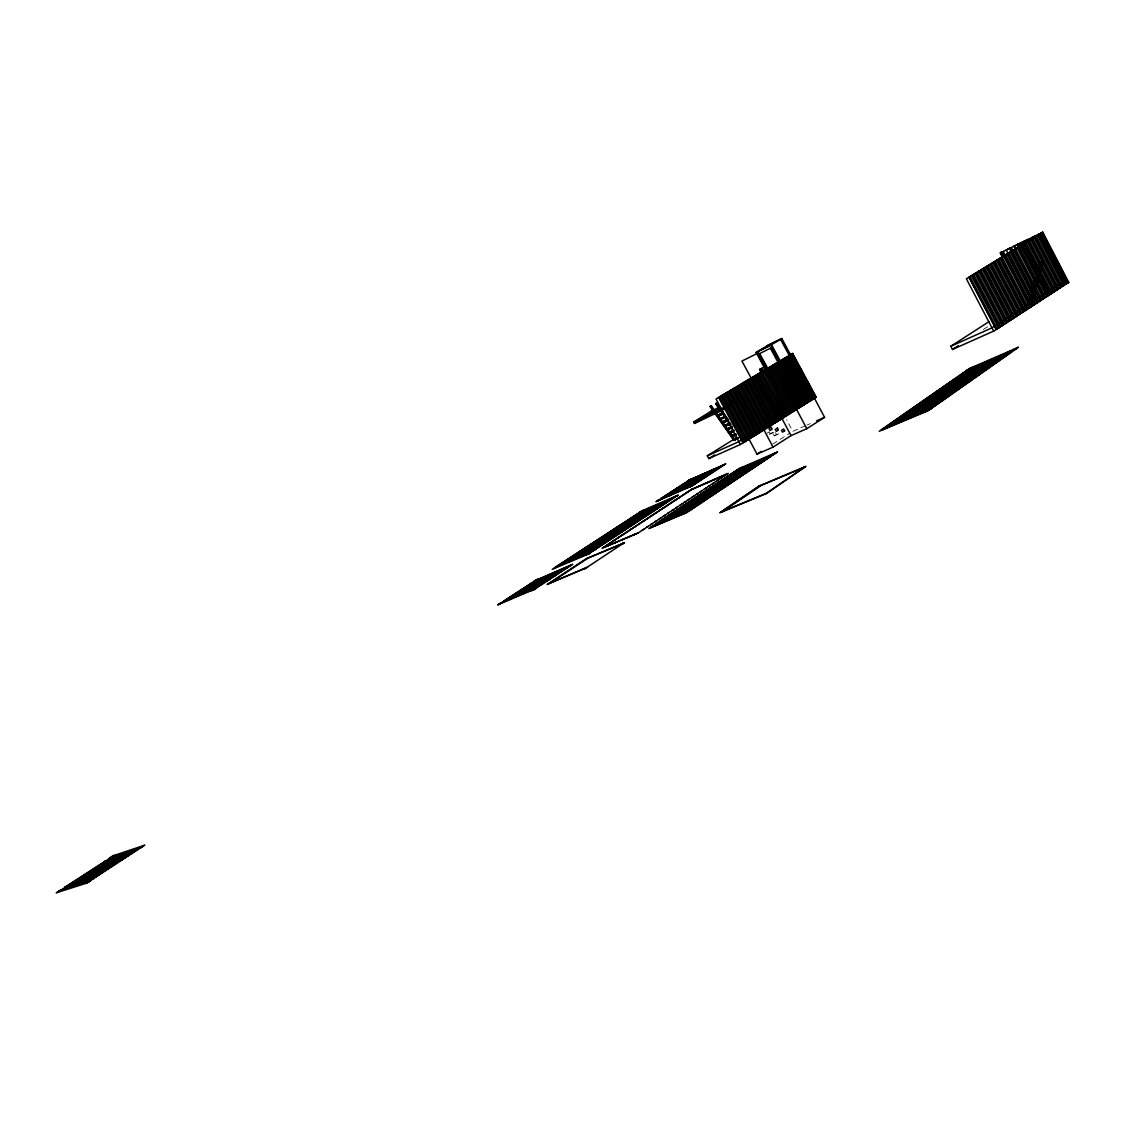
<?xml version="1.0" encoding="UTF-8"?>
<svg xmlns="http://www.w3.org/2000/svg" width="1125" height="1125" viewBox="0 0 1125 1125"><rect width="100%" height="100%" fill="white"/><g stroke="black" fill="none" stroke-linecap="round" stroke-linejoin="round"><path stroke-width="0.75" stroke-dasharray="5 3.75" d="M773.325 434.025L774.309 435.825L779.161 433.223M767.095 433.195L769.233 431.789L770.217 433.603L768.08 435.009M983.334 329.498L989.213 325.688M772.748 444.122L789.905 433.167M770.217 433.603L772.945 432.38M769.444 434.391L773.55 432.563M774.309 435.825L779.78 433.406M805.5 425.742L792.773 431.339L786.614 419.766M807.089 425.039L810.267 423.633M775.448 432.633L776.433 434.433"/><path stroke-width="1.5" d="M777.966 405.506L782.873 402.848L780.961 396.647L783.098 395.269L782.184 390.909L784.322 389.545L783.394 385.2L785.531 383.85L784.617 379.505L788.864 376.819M775.505 417.052L780.427 414.394L778.5 408.164L780.652 406.772L779.738 402.398L781.875 401.02M623.152 543.516L585.731 559.083M1064.334 285.145L1038.544 234.731L1036.027 236.278L1062.028 286.523L1064.334 285.145L1038.347 234.928M1061.03 287.311L1035.169 236.798L1032.638 238.331L1058.709 288.689L1061.03 287.311L1034.972 236.995M1057.697 289.477L1031.794 238.866L1029.248 240.413L1055.377 290.869L1057.697 289.477L1031.597 239.062M1054.364 291.656L1028.391 240.933L1025.845 242.494L1052.03 293.048L1054.364 291.656L1028.194 241.144M1023.891 243.773L1050.131 294.413L1051.186 293.597L1024.973 243.014L1022.498 244.547L1048.739 295.186L1050.202 294.37L1023.061 241.847M1020.22 247.064L1018.631 243.914L1017.97 244.266L1045.378 297.394L1047.895 295.748L1020.487 243.084M1015.608 249.3L1014.075 246.178L1041.989 299.602L1044.52 297.942L1018.195 247.177L1015.608 248.752M1040.934 300.417L1014.736 249.286L1012.148 250.861L1038.586 301.823L1040.934 300.417L1014.525 249.497M1011.417 251.311L1008.816 252.9L1035.309 303.947L1037.869 302.288L1009.997 248.147M1007.93 253.434L1005.328 255.038L1031.878 306.183L1034.452 304.509L1006.214 249.975L1010.77 247.725M1004.569 255.502L1001.939 257.105L1028.559 308.348L1031.147 306.675L1002.642 251.775L1005.089 256.275M1027.491 309.192L1001.053 257.639L998.423 259.256L1025.1 310.613L1027.491 309.192L1000.828 257.864M1024.172 311.344L997.678 259.706L995.034 261.323L1021.781 312.778L1024.172 311.344L997.453 259.931M1020.698 313.622L994.148 261.872L991.491 263.489L1018.294 315.056L1020.698 313.622L993.909 262.097M1017.197 315.9L990.591 264.037L987.919 265.669L1014.792 317.334L1017.197 315.9L990.352 264.277M1013.695 318.178L987.019 266.217L984.333 267.863L1011.277 319.627L1013.695 318.178L986.78 266.456M1010.25 320.428L983.517 268.369L980.817 270.014L1007.817 321.877L1010.25 320.428L983.264 268.608M1006.706 322.734L979.917 270.562L977.203 272.222L1004.273 324.197L1006.706 322.734L979.664 270.802M1003.148 325.055L976.303 272.784L973.575 274.444L1000.716 326.517L1003.148 325.055L976.05 273.009M999.591 327.389L972.661 274.992L969.947 276.666L997.144 328.852L999.591 327.389L972.408 275.231M1021.627 245.067L1019.053 246.642M710.142 406.35L734.316 440.198L734.864 439.664L711.197 405.577L710.142 406.35L733.809 440.423L738.675 437.934M728.142 420.286L722.531 423.169L728.142 420.286L716.231 403.172L728.606 420.033M719.522 419.062L725.723 417.009L720.113 419.906L719.522 419.062L725.133 416.166L724.584 416.7M717.75 416.503L723.361 413.592L717.75 416.503L717.145 415.645L722.756 412.734L717.145 415.645M714.811 412.214L715.95 412.538M730.505 425.081L715.683 403.706L716.737 402.933M936.084 392.062L981.647 372.572M913.838 407.531L959.695 388.055M901.223 416.306L946.856 397.027M906.3 412.791L953.423 392.47M908.817 411.033L955.856 390.923M727.819 484.875L692.508 499.922M717.806 491.569L681.933 506.841M962.184 374.133L1007.55 354.459M1009.842 352.955L963.197 373.177M669.769 514.983L705.108 499.978M973.828 378.281L928.195 397.702M946.448 397.42L900.436 416.967M956.545 390.431L910.772 409.823M763.917 429.877L740.306 384.553L773.016 447.145L757.027 454.148L748.378 437.948M700.523 494.564L737.128 478.491M693 499.458L728.353 484.355M680.513 507.741L716.062 492.652M533.067 590.02L534.614 589.247M536.892 579.628L535.598 580.275M731.939 473.611L768.684 457.495M968.948 381.712L922.823 401.358M971.409 379.969L925.144 399.713L925.945 399.375M588.038 553.964L589.388 553.289M962.648 373.556L1009.252 353.363M724.43 464.667L723.136 465.342L723.769 464.92M735.117 480.023L699.834 495.028M740.039 476.733L704.812 491.794M693.267 485.128L692.212 485.606M702.422 501.863L666.548 517.022M676.786 495.942L675.548 496.533L676.87 495.858M689.709 479.939L687.22 481.303L689.386 479.883M960.919 387.211L960.145 387.745L960.848 387.408M963.408 385.453L962.634 385.988L963.337 385.65M965.883 383.709L965.18 384.202L965.827 383.906M978.173 375.061L977.372 375.623L978.117 375.258M982.997 371.827L982.069 372.291L983.067 371.63M987.834 368.423L987.159 368.747L987.863 368.17M992.686 364.866L991.898 365.4L992.644 365.048M690.722 500.963L726.089 485.958M935.62 405L888.595 425.081M938.18 403.2L937.42 403.72L938.109 403.411M936.169 404.761L889.819 424.294L890.62 423.956M943.847 399.375L897.37 419.02L898.059 418.711M948.291 396.239L947.658 396.619L948.361 395.944M950.822 394.467L950.105 394.805L950.906 394.242M955.913 390.727L954.38 391.669M958.359 389.166L957.642 389.503L958.416 388.87M951.216 381.656L997.439 361.42M761.302 372.066L784.645 416.911L759.839 369.45L765.141 366.834M889.045 424.913L889.875 424.35L889.186 424.673M891.169 423.295L937.462 403.791L936.619 404.156M891.633 423.127L892.8 422.353L891.802 422.845M896.302 419.723L943.13 399.572M902.011 416.025L903.291 415.111M906.919 412.481L953.916 392.287M914.47 407.236L915.933 406.322M917.128 405.506L918.112 404.733M924.427 400.303L924.623 400.022M926.888 398.587L928.42 397.645M934.27 393.455L981.112 373.148M941.569 388.364L987.877 368.241M943.987 386.677L945.113 385.959L944.086 386.48M946.406 385.003L993.769 364.064L995.062 363.108L950.203 382.402L997.467 361.505M499.275 603.956L500.498 603.352M769.12 457.298L733.781 472.556M694.322 507.178L694.083 507.431M699.469 503.733L699.23 504M657.816 522.788L693.689 507.684L692.831 508.12M663.272 519.272L698.189 504.591L662.006 520.116L696.656 505.716M665.508 517.683L701.803 502.284M670.598 514.308L707.133 498.614M948.305 395.958L903.375 415.069L949.725 395.086M951.398 394.059L905.358 413.508M978.68 374.864L932.681 394.495M980.508 373.303L979.847 373.88L980.564 373.542M982.997 371.573L938.053 390.853M554.948 567.858L554.836 567.942M956.081 378.38L1002.192 358.087M960.764 375.005L962.156 374.161M925.312 411.806L927.97 409.936M1012.542 350.48L1015.045 348.722M1014.666 349.312L1016.325 348.384L1014.764 349.284M930.544 408.853L933.061 407.081L922.261 412.931M1015.088 349.383L1006.959 353.433L1010.897 350.663M714.712 493.552L714.516 493.791M715.134 493.369L679.95 508.247M717.23 491.864L717.033 492.103M727.242 485.184L727.059 485.409M725.175 486.661L690.019 501.567M729.759 483.497L729.548 483.75M745.734 472.767L746.986 471.994M749.222 470.602L749.391 470.292M751.823 468.759L750.966 469.322L751.655 468.97M763.889 460.702L762.567 461.503L763.72 460.912M766.28 459.098L766.111 459.309M681.623 490.05L679.866 491.259M699.862 503.578L664.72 518.344M704.559 500.344L704.348 500.583M709.65 496.941L709.439 497.18M671.78 494.339L670.022 495.548M720.042 466.805L721.772 465.623M882.141 429.553L881.325 430.13L883.069 429.159M882.689 429.075L891.155 424.8L886.57 428.006M967.627 369.984L965.644 371.362L975.516 366.047M968.948 369.155L970.552 368.255M970.608 368.241L969.089 369.127M882.478 429.891L885.136 428.048M972.577 367.172L966.881 370.308M58.43 891.492L59.737 890.873L58.922 891.197M710.086 471.192L711.816 470.011M675.675 510.947L710.747 496.111M678.192 509.273L713.419 494.395M683.227 505.927L718.65 490.88M688.627 502.453L724.05 487.392M703.083 492.75L738.802 477.52M700.242 475.523L701.972 474.342M995.034 363.361L993.586 364.092M997.383 361.716L996.047 362.377M999.759 360.042L953.691 379.786M1004.541 356.667L957.487 377.423M975.684 376.973L928.814 397.223M985.373 370.153L939.291 389.812M990.197 366.764L944.986 385.959M968.302 382.162L967.669 382.542L968.217 381.938M970.763 380.433L969.3 381.164L970.72 380.194M973.223 378.703L972.225 379.28M940.612 401.639L939.445 402.23L940.612 401.344M943.214 399.811L942.188 400.402M945.703 398.053L944.311 398.742L945.703 397.772M953.297 392.723L952.073 393.328M935.494 405.239L934.509 405.802M764.789 494.156L766.898 493.003M803.306 467.705L804.262 467.058M765.9 493.692L805.373 466.594M901.969 415.772L903.206 415.153M904.514 414.014L905.78 413.367L904.556 414.253M907.045 412.256L908.17 411.68M909.562 410.498L910.983 409.781M894.319 421.102L895.725 420.398M899.438 417.544L900.619 416.939M958.458 376.481L1005.905 355.514M960.82 374.822L961.636 374.358M941.667 388.153L989.452 367.116L988.819 367.453M946.491 384.792L992.672 364.781M948.909 383.119L949.866 382.57M951.3 381.459L998.944 360.436M956.081 378.127L957.136 377.592M927 398.362L928.252 397.73M929.461 396.647L930.445 396.084M934.369 393.244L935.775 392.527M936.802 391.542L938.095 390.881M912.08 408.755L959.006 388.575M914.583 407.011L915.497 406.477M917.072 405.267L917.845 404.817M919.575 403.537L920.869 402.877M759.375 485.887L719.803 512.803L766.406 493.495L806.006 466.298L759.291 486L720.408 512.466M722.742 511.566L762.286 484.678M701.972 502.059L700.819 502.847M710.03 496.786L674.93 511.636M712.167 495.169L711.239 495.858L711.984 495.478M712.561 495.098L677.362 509.991M732.6 481.711L696.347 497.222M737.536 478.406L702.394 493.355M746.93 471.938L712.111 486.942L748.533 470.939M749.377 470.391L714.544 485.325L751.022 469.35M766.659 458.944L731.419 474.089M695.686 497.658L731.137 482.541M698.161 496.027L733.275 481.106M705.53 491.133L740.714 476.142M1029.769 289.688L1037.053 285.441L1034.831 281.236L1039.022 278.423L1036.814 274.233L1040.991 271.448L1038.783 267.258L1042.945 264.502L1041.848 262.406L1038.797 263.841M642.023 511.059L640.828 511.664M696.263 487.42L700.341 485.536M703.083 484.467L707.189 482.555M1029.234 286.875L1038.037 281.939L1035.816 277.734L1040.006 274.936L1037.798 270.731L1041.975 267.961L1039.767 263.784L1041.848 262.406M682.116 514.35L691.495 509.259L688.964 510.947M771.511 454.669L767.517 457.341L774.309 453.909M684.323 513.562L686.981 511.791M772.327 454.781L774.872 453.08M686.981 512.016C684.591 513.83 689.161 510.511 686.911 512.241M774.211 453.741L775.617 452.925M774.956 453.417L775.702 452.911M654.567 525.98L659.152 522.942L650.587 527.583M743.85 466.678L735.23 471.347L737.227 470.011M724.148 475.495L724.95 474.961M725.442 474.736L726.37 474.342M583.819 569.25L584.803 568.589M622.209 543.811L623.166 543.178M584.719 568.87L624.08 542.798M738.478 469.252L739.955 468.45L738.619 469.223M651.263 527.527L653.92 525.755M741.67 467.508L736.65 470.264M706.655 483.089L707.456 482.569M708.089 482.456L708.905 481.936M708.666 482.203L709.481 481.683M710.114 481.584L711.112 480.952M712.434 480.375L715.317 479.152M1000.941 252.464L1003.303 257.231L1001.363 252.281M692.058 489.08L602.03 548.297L637.987 533.109L728.269 473.344L692.016 489.178M692.578 488.841L603.239 547.636L638.072 532.927M549.45 583.481L588.727 557.648M692.902 489.052L693.703 488.531M718.453 477.745L722.278 476.114M768.459 457.748L767.334 458.353M736.973 478.786L735.736 479.447M746.789 472.219L708.539 489.136M754.031 467.381L716.709 483.792L751.823 468.675M756.506 465.736L719.016 482.245M758.911 464.119L724.233 478.898L760.261 463.106M761.273 462.544L726.525 477.309L762.553 461.559M706.852 498.909L705.797 499.444M690.37 483.3L693.127 481.486M678.333 491.934L680.583 490.5M680.513 490.458L693.872 481.809M696.656 479.897L709.791 471.389M681.961 489.825L695.306 481.177M698.091 479.264L711.225 470.756M713.348 469.336L711.127 470.728M590.597 551.517L592.242 550.603M688.261 487.589L690.525 486.155M703.252 477.703L690.356 486.169L662.934 498.136L675.816 489.727M706.5 475.58L719.184 467.255L691.72 479.348L679.05 487.617M689.822 486.914L691.58 485.705L690.792 486.014M697.556 481.852L698.498 481.233M714.923 470.447L715.852 469.842L714.375 470.461M723.319 464.934L721.097 466.341M85.725 883.448L89.606 880.903M139.598 848.095L143.311 845.663M531.703 590.836L534.333 589.106M568.378 566.775L570.923 565.102M586.589 554.836L589.345 553.022M589.725 552.853L676.561 495.802M690.623 486.562L724.12 464.583M90.211 880.706L140.963 847.645M535.022 588.825L569.925 566.128M590.583 552.502L675.281 496.913M694.575 484.312L723.403 465.398M588.263 554.119L591.019 552.305L558.225 565.959M713.419 485.902L714.614 485.241L713.911 485.663M715.837 484.284L716.302 484.073M718.256 482.681L718.763 482.456M720.675 481.078L757.913 464.695M723.08 479.475L724.177 478.927M725.484 477.886L726.539 477.352L725.92 477.689M727.889 476.297L728.747 475.805M730.28 474.708L730.744 474.497M732.656 473.133L733.711 472.584L733.092 472.936M683.803 505.547L684.267 505.336M686.306 503.887L723.909 487.406M688.795 502.228L689.625 501.75M691.284 500.583L692.395 500.02L691.763 500.372M693.773 498.938L730.237 483.173M698.723 495.647L699.792 495.098L699.159 495.45M701.184 494.016L702.127 493.481M703.645 492.384L704.081 492.188M706.092 490.753L743.962 474.089L743.119 474.525M710.986 487.519L712.027 486.928M658.406 522.408L659.644 521.733M660.98 520.692L661.5 520.383M663.539 518.991L664.495 518.456M668.644 515.616L669.6 515.109M671.189 513.928L671.948 513.534M673.72 512.241L674.944 511.58M674.156 512.044L674.902 511.594M676.252 510.567L676.969 510.202M678.769 508.88L679.219 508.613M681.286 507.22L682.087 506.812M109.35 858.22L113.02 855.787L144.802 845.156L141.075 847.603L109.35 858.192L110.081 858.009M532.153 582.68L503.578 601.116L504.422 600.764M534.122 581.147L572.597 564.398L534.122 581.147L535.036 580.795M661.922 498.023L661.05 498.403L685.688 482.527L684.661 482.991M57.614 892.378L114.427 855.323M499.233 604.28L538.256 578.827M553.852 568.645L556.594 566.859M554.991 567.534L643.514 510.159M657.577 500.991L691.017 479.166M557.297 566.564L641.7 511.495L639.366 512.508M658.786 500.456L661.05 499.036M692.241 478.631L690.497 479.812L691.27 479.503M660.291 499.795L662.062 498.586L661.303 498.895M693.731 477.97L691.523 479.363M669.952 494.297L671.175 493.734M672.202 492.863L673.059 492.497M676.364 490.12L677.081 489.881M678.6 488.686L679.458 488.32M683.578 485.438L684.942 484.734M689.892 481.317L691.256 480.6M691.959 479.925L693.183 479.363M667.828 495.788L672.286 492.947M674.311 491.597L678.684 488.77M684.436 485.072L688.725 482.175M690.666 480.867L695.025 478.097M676.111 491.02L675.169 491.639L676.069 491.189M682.509 486.844L681.567 487.448L682.467 487.012M686.194 484.439L687.122 483.82M692.522 480.305L693.436 479.7M668.503 496.209L684.028 486.127M686.827 484.2L699.947 475.72M672.117 494.128L685.448 485.508M688.247 483.581L701.367 475.102M703.491 473.667L701.269 475.073M688.964 483.905L691.72 482.105M993.67 331.102L1068.708 282.291L1042.763 232.228L966.403 278.817L993.67 331.102L952.481 349.467L950.808 346.275L989.058 321.623M1040.034 233.902L1039.373 234.211L1065.347 284.358L1068.736 282.277M765.872 428.245L758.25 432.112M1065.22 280.252L991.969 327.839L950.808 346.275M774.492 415.209L779.428 412.552M952.481 349.467L958.359 345.67M773.016 447.145L791.058 435.6L806.808 428.695L824.583 417.333L791.156 354.305M783.183 392.752L785.32 391.387L784.322 389.545M499.317 603.928L500.217 603.562M757.027 454.148L761.316 451.42M688.655 480.431L725.85 463.823L721.828 466.087M658.322 500.428L657.281 500.906L691.116 486.239M791.606 379.884L800.297 374.372L781.088 338.85M784.392 387.028L786.53 385.678L785.531 383.85M785.602 381.333L789.862 378.647L787.106 379.941M722.109 410.372L739.519 399.473L738.745 398.067L721.336 408.966L693.675 422.044L694.434 423.436L722.109 410.372L721.336 408.966M694.434 423.436L711.816 412.58L721.055 408.22M736.917 437.414L707.302 455.794L708.806 458.578L740.363 444.516L816.202 397.181L792.506 353.517L815.991 397.308L815.189 397.73M912.994 408.22L912.122 408.994M762.145 372.136L760.852 368.845L762.469 371.995M693.675 422.044L711.056 411.202L720.295 406.828M708.806 458.578L714.712 454.894M812.517 399.389L789.159 355.5L789.961 354.825M1014.005 246.22L1019.053 243.773L1020.67 246.867M111.712 856.744C114.497 855.591 109.209 857.855 112.022 856.8M721.406 489.08L684.253 505.28L719.747 490.106M718.791 482.428L754.242 467.058L753.188 467.859M1039.233 234.014L1038.544 234.436L1045.659 248.062M1042.833 232.186L1040.006 233.902L1065.994 284.077M930.713 396.014L929.531 396.872M781.777 338.512L770.822 345.094L790.242 380.855L801 374.048L781.777 338.512L767.011 345.839M759.052 353.883L759.656 353.503L768.052 368.972L767.433 369.352L759.052 353.883L771.033 347.892L787.88 378.998L787.275 379.392L770.428 348.258L771.033 347.892M1001.644 252.113L1000.237 252.956L1002.628 257.569M1000.87 252.661L1001.559 252.239L1030.05 307.519M1009.505 248.4L1037.672 302.541M1021.964 242.353L1023.567 245.461M1022.358 242.255L1023.244 241.734M1024.678 241.059L1026.295 244.153M776.194 389.77L756.127 352.434L767.686 345.502M1067.583 282.895L1068.539 282.417M1036.153 235.505L1031.737 237.614M1028.123 239.386L1024.031 241.312M954.717 379.266L953.789 379.997M937.603 391.148L936.886 391.767M792.942 353.32L716.02 398.981L740.363 444.516M761.063 368.719L759.6 369.591L761.288 372.642M761.723 368.48L763.369 371.559M607.725 545.892L608.625 545.358M611.367 544.359L612.267 543.825M615.009 542.812L615.923 542.292M618.708 541.252L619.608 540.717M622.477 539.663L623.391 539.128M626.203 538.087L627.117 537.553M629.93 536.512L630.844 535.978M633.684 534.938L634.598 534.389M959.47 375.961L958.556 376.678M947.194 396.858L946.814 396.984M1010.742 247.781L1012.317 250.875M1041.68 232.805L1042.622 232.284M667.744 513.295L669.319 512.381M663.525 516.094L665.1 515.18M659.278 518.892L660.867 517.978M655.116 521.663L656.705 520.734M650.841 524.489L652.43 523.561M646.538 527.33L648.141 526.402M642.234 530.184L643.823 529.256M686.728 492.567L688.219 491.709M682.748 495.183L684.253 494.325M678.755 497.812L680.259 496.955M674.747 500.456L676.252 499.584M670.795 503.058L672.314 502.172M666.759 505.716L668.264 504.83M662.695 508.387L664.214 507.502M658.617 511.073L660.136 510.188M654.694 513.647L656.212 512.761M650.573 516.361L652.106 515.475M646.594 518.977L648.127 518.091M642.445 521.705L643.992 520.805M638.466 524.32L640.013 523.434M634.289 527.077L635.836 526.177M630.084 529.833L631.631 528.933M625.866 532.617L627.427 531.717M621.717 535.345L623.278 534.431M617.47 538.144L619.031 537.23M720.422 478.406L721.941 477.534M613.195 540.942L614.77 540.042M716.428 481.064L717.961 480.178M608.906 543.769L610.481 542.855M712.42 483.708L713.953 482.822M708.384 486.38L709.917 485.494M704.433 489.009L705.966 488.109M700.369 491.695L701.902 490.795M696.291 494.395L697.823 493.495M692.184 497.109L693.731 496.209M688.247 499.711L689.808 498.811M684.113 502.453L685.673 501.553M680.119 505.097L681.68 504.197M675.942 507.867L677.517 506.953M671.948 510.511L673.509 509.597M791.93 353.855L815.555 397.491L816.188 397.181M1003.5 357.202L1004.555 356.428L959.484 375.891M900.295 417.108L899.466 417.797M760.458 369.056L785.714 416.152L787.05 415.406L763.369 370.884L762.033 371.63M536.92 579.586L536.302 580.008M1007.817 354.08L1009.181 353.152M986.639 369.042L939.319 390.066M972.211 379.223L973.139 378.478M962.184 386.311L915.848 406.308M755.494 466.298L756.689 465.497L721.828 480.488M703.828 500.892L667.884 516.206M536.217 579.895L535.486 580.373M588.642 553.57L589.444 553.233M588.712 553.711L587.967 554.02M586.477 567.802L548.072 583.861M766.828 493.059L767.756 492.553M949.922 382.598L948.994 383.33M910.828 409.852L909.605 410.737M895.373 420.567L894.22 421.411L939.684 402.103M1001.236 252.352L1003.627 256.95M1067.892 282.712L1042.312 232.481M944.761 386.072L945.492 385.762M1001.123 358.875L1000.983 359.002M979.425 374.189L933.722 393.806M882.183 429.778L883.012 429.173M1020.502 243.056L1047.712 296.002M939.417 402.3L892.617 422.381L938.18 403.102M1018.42 244.041L1020.023 247.261M1068.23 282.586L1042.27 232.453M920.742 402.933L919.477 403.734L965.278 384.244L918.506 404.55M966.867 382.88L967.725 382.416L921.431 402.37M767.067 345.867L780.483 339.216L789.216 355.359M756.127 352.434L770.892 345.122M756.675 353.77L741.909 361.069L751.598 378.914M974.377 377.634L975.6 376.748M964.589 372.473L963.295 373.373M789.314 355.219L791.705 353.967L814.964 397.842L812.602 399.037M1038.938 234.478L1064.967 284.611L1038.642 234.38M976.697 375.975L931.275 395.508M718.58 397.448L742.936 442.912M728.873 475.748L764.902 459.928M715.683 403.706L731.011 424.842M708.244 497.841L672.37 513.281L707.119 498.544M991.505 365.681L945.45 385.734M717.216 411.947L721.013 410.147L715.402 413.072M984.08 370.8L984.712 370.462L938.222 390.825M790.158 380.798L790.847 380.475L771.511 344.756L756.745 352.069L765.928 369M956.995 389.911L957.727 389.545L911.405 409.331M778.191 397.927L780.961 396.647M1034.423 280.561L1039.022 278.423M1033.861 281.25L1036.927 279.83M779.189 399.769L784.097 397.111L783.098 395.269M729.886 422.859L724.275 425.742L729.337 423.394M1034.972 283.345L1038.037 281.939M1030.345 288.984L1034.944 286.861M732.263 426.277L726.638 429.145L731.714 426.811M731.587 427.711L727.228 430.003L732.305 427.669M1030.88 291.797L1033.945 290.391M775.73 409.43L778.5 408.164M733.387 430.256L729.028 432.534L734.105 430.214M776.742 411.272L781.65 408.614L780.652 406.772M733.978 431.114L729.619 433.392L733.43 431.648M735.722 433.673L731.363 435.952L735.173 434.222M736.312 434.531L731.953 436.795L735.764 435.066M1061.564 285.764L1067.33 283.036L1041.427 232.945L1000.448 252.844L1002.839 257.442M812.897 399.15L789.609 355.233L812.911 399.15M736.819 437.653L733.725 439.355L737.536 437.625M1000.772 359.044L955.055 379.055M793.406 410.794L796.542 409.373M733.809 440.423L738.127 438.469M707.302 455.794L738.844 441.675L795.08 406.617L806.808 428.695M660.305 521.269L695.503 506.362M659.377 499.683L655.945 501.694L694.716 484.256L693 485.002M816.623 420.834L824.583 417.333M692.705 478.617L701.1 474.933M702.464 474.328L710.944 470.587M712.322 469.983L720.9 466.214M684.928 483.412L686.348 482.78M682.2 484.861L717.328 469.238M685.434 484.214L686.883 483.483M678.6 487.533L680.02 486.914M708.117 474.581L709.58 473.934M675.872 488.981L711 473.4M690.595 482.85L675.605 489.417L691.355 479.222M692.002 482.231L707.259 475.538M690.103 483.173L675.112 489.741L659.841 499.781M691.509 482.555L706.767 475.861M671.977 491.512L706.598 476.255M671.259 491.991L672.117 491.541M672.778 491.33L674.705 490.416M702.281 478.406L704.264 477.464M705.023 477.211L705.895 476.747M676.631 489.966L677.587 489.544M665.578 495.675L700.2 480.459M664.861 496.167L665.719 495.717M666.394 495.506L668.32 494.578M695.812 482.639L697.781 481.697M698.611 481.416L699.483 480.952M661.134 498.347L662.161 497.897M658.195 500.231L659.812 499.514M691.945 485.803L693.352 485.044M930.881 395.944L976.359 376.397M691.158 489.783L726.862 474.103M674.03 497.461L678.248 495.056L641.897 510.862L552.248 569.334L589.345 553.669M739.42 468.998L774.928 453.656M970.341 368.733L1015.875 349.031M640.856 512.044L673.566 497.855M639.872 512.691L672.581 498.502M971.761 379.434L926.339 398.939M915.905 406.28L960.905 387.112M638.902 513.323L671.611 499.134M637.875 513.984L670.584 499.809M636.905 514.617L669.614 500.442M635.906 515.278L668.602 501.103M633.909 516.572L667.631 501.736M632.939 517.219L665.62 503.058M631.927 517.866L664.622 503.719M729.07 475.692L763.875 460.631M630.956 518.498L663.638 504.366M629.916 519.173L662.597 505.041M627.933 520.467L661.627 505.688M626.962 521.114L659.63 506.995M625.922 521.789L658.589 507.67M624.938 522.436L657.605 508.317M944.269 398.77L898.748 418.148M895.669 420.356L941.4 400.992M687.291 481.289L688.163 480.909M623.039 523.673L656.677 508.922M621.984 524.348L654.652 510.258M621 524.995L653.667 510.905M619.987 525.656L652.641 511.58M616.191 527.681L617.78 526.992M619.003 526.303L651.656 512.227M616.964 527.625L650.602 512.916M615.952 528.3L648.591 514.237M614.953 528.947L647.592 514.884M613.913 529.622L646.538 515.573M610.945 531.098L612.534 530.409M612.914 530.283L645.539 516.234M709.734 488.531L744.525 473.555M611.888 530.944L644.513 516.909M609.834 532.28L643.514 517.556M707.288 490.148L742.078 475.186M608.85 532.927L641.461 518.906M607.992 533.489L640.603 519.469M606.994 534.136L639.605 520.13M605.939 534.825L638.55 520.833M604.927 535.486L637.538 521.48M602.902 536.808L636.497 522.169M601.833 537.511L634.43 523.519M600.834 538.158L633.417 524.194M599.948 538.734L632.531 524.77M598.936 539.395L631.519 525.431M597.867 540.098L630.45 526.134M969.342 381.206L923.878 400.655M595.814 541.434L629.438 526.795M594.802 542.095L627.384 528.145M593.733 542.784L626.302 528.862M920.953 402.778L966.502 383.316M592.72 543.445L625.289 529.523M591.862 544.008L624.417 530.1M590.85 544.683L623.405 530.761M589.767 545.372L622.322 531.478M587.7 546.722L621.295 532.139M585.506 547.692L619.228 533.503M585.605 548.1L618.145 534.22M584.578 548.761L617.119 534.881M583.523 549.45L616.064 535.584M580.092 551.222L581.681 550.547M582.511 550.111L615.038 536.259M581.414 550.828L613.941 536.962M501.455 602.705L497.644 604.941L536.006 588.417L500.259 603.225M580.388 551.489L612.914 537.638M579.333 552.178L611.845 538.341M578.306 552.853L610.819 539.016M577.223 553.57L609.722 539.733M575.227 554.864L608.695 540.408M574.186 555.539L606.684 541.73M573.089 556.256L605.587 542.447M572.062 556.931L604.547 543.136M570.994 557.62L603.478 543.839M569.953 558.309L602.438 544.514M568.856 559.027L601.341 545.245M567.816 559.702L600.286 545.92M566.747 560.391L599.217 546.638M565.706 561.08L598.177 547.312M564.609 561.797L597.066 548.044M563.569 562.472L596.011 548.733M659.616 521.789L694.856 506.827M562.486 563.175L594.942 549.436M561.445 563.864L593.888 550.125M594.267 550.083L595.8 549.436M560.334 564.581L592.777 550.856M559.294 565.256L591.722 551.545M651.431 526.809L689.569 510.694M881.93 429.398L931.331 408.516M651.853 527.133L684.914 513.169M883.069 429.483L925.903 411.384M758.827 486.352L804.417 467.241M621.97 544.289L624.6 542.559L586.336 558.633L547.031 584.494L587.7 567M534.445 581.414L567.337 567.619M534.15 581.597L567.056 567.802M531.127 583.144L565.411 568.884M530.198 584.184L563.372 570.22M528.272 585.436L561.431 571.5M526.233 586.772L559.392 572.836M524.292 588.038L557.438 574.116M522.534 589.177L555.384 575.466M522.253 589.373L555.089 575.648M520.594 590.456L553.43 576.745M520.298 590.639L553.134 576.942M518.414 591.877L551.236 578.18M518.133 592.059L550.955 578.377M516.459 593.142L549.267 579.473M516.164 593.339L548.986 579.67M514.406 594.492L547.2 580.837M514.111 594.675L546.919 581.02M512.142 595.955L545.231 582.131M510.089 597.305L543.15 583.495M508.106 598.598L541.181 584.789M506.039 599.948L539.086 586.153M503.663 601.045L504.675 600.623M504.056 601.242L537.103 587.461M533.784 589.57L534.656 589.205M720.9 512.128L765.436 493.706M533.025 590.062L533.897 589.711M61.186 889.903L56.25 892.814L87.173 882.984L91.055 880.439L60.075 890.325M108.647 859.219L137.686 849.558M108.239 859.486L137.264 849.825M104.906 861.131L105.806 860.822L64.814 887.273L65.517 887.077M105.848 861.047L134.845 851.414M105.441 861.314L134.423 851.695M102.502 863.227L131.864 853.369M100.097 864.788L129.023 855.239M99.689 865.069L128.602 855.52M97.144 866.714L126.028 857.208M96.722 866.995L125.606 857.475M94.317 868.556L123.159 859.078M93.909 868.838L122.737 859.359M90.942 870.778L120.15 861.061M88.523 872.353L117.281 862.945M88.102 872.62L116.845 863.227M85.345 874.42L114.061 865.055M84.923 874.688L113.639 865.336M82.083 876.558L111.178 866.953M79.088 878.513L108.141 868.936M76.641 880.102L105.23 870.848M76.219 880.369L104.808 871.13M73.631 882.056L102.178 872.845M73.209 882.338L101.756 873.127M70.748 883.941L99.267 874.758M70.327 884.222L98.831 875.039M67.725 885.909L96.202 876.769M67.303 886.191L95.766 877.064M64.955 887.189L65.827 886.908M64.842 887.794L93.262 878.695M64.42 888.075L92.827 878.977M717.708 415.111L718.298 415.969M710.691 405.816L734.358 439.889M711.056 411.202L711.816 412.58M757.42 351.731L767.433 370.223M777.263 413.944L778.275 415.8M763.692 371.405L762.061 368.325L761.414 368.705L763.045 371.784M761.541 368.634L763.186 371.714M760.233 369.267L785.363 416.377M781.65 417.923L791.058 435.6M754.763 375.947L778.556 420.637M747.816 380.081L771.708 424.927M733.641 388.519L757.73 433.659M792.225 353.7L815.484 397.561M791.269 354.192L814.528 398.053L813.881 398.447L790.622 354.586M790.748 354.502L814.022 398.377M794.967 365.78L798.173 371.827M802.181 379.378L809.395 392.991M1033.833 284.752L1036.055 288.97L1031.836 291.811L1034.072 296.044L1029.825 298.913L1032.061 303.145L1029.938 304.594L1028.827 302.47L1033.073 299.587L1030.837 295.355L1035.07 292.5L1032.834 288.281M975.108 273.586L1002.234 325.659M971.466 275.808L998.662 327.994M1013.625 250.045L1040.048 300.994M1011.825 251.1L1010.292 247.978L1038.22 302.048M1010.292 252.07L1036.786 303.117M1007.719 253.659L1034.255 304.777M1006.805 254.208L1033.369 305.353M1003.148 251.466L1005.539 256.078M1004.948 255.263L1031.513 306.436M1004.344 255.713L1030.936 306.928M999.914 258.427L1026.591 309.769M998.044 259.481L1024.748 310.852M996.539 260.494L1023.272 311.934M992.981 262.659L1019.784 314.212M989.423 264.839L1016.297 316.491M985.852 267.019L1012.781 318.783M983.967 268.087L1010.911 319.866M982.336 269.17L1009.322 321.033M978.722 271.378L1005.792 323.339M1040.906 233.269L1066.866 283.402M1055.306 262.378L1058.442 268.439M1040.231 233.606L1042.594 238.163M1055.166 262.462L1058.302 268.523M1053.506 263.222L1061.353 278.395M1037.475 235.463L1063.477 285.708M1034.1 237.53L1060.158 287.873M1030.711 239.597L1056.839 290.039M1027.308 241.678L1053.492 292.219M1024.777 243.225L1051.003 293.85M1022.513 242.17L1023.961 245.362M1022.991 245.742L1021.388 242.648L1020.023 243.394L1021.627 246.488M1020.67 243L1022.358 246.136M1046.841 296.564L1019.377 243.605L1020.909 246.741M1018.912 243.844L1020.516 246.938M1018.125 244.195L1019.728 247.289M1017.984 247.387L1044.338 298.195M1017.084 247.922L1043.452 298.772M725.414 426.052L724.866 426.586L730.491 423.717L725.414 426.052M722.489 421.791L721.941 422.325L727.552 419.428L722.489 421.791M143.142 846.141L141.328 847.055L143.044 846.211M87.455 882.422L89.325 881.452L87.525 882.352M812.053 399.684L788.737 355.753L812.053 399.684M805.303 403.903L781.903 359.817L805.303 403.903M808.678 401.794L785.32 357.778L808.678 401.794M801.914 406.027L778.458 361.87L801.914 406.027M795.164 410.245L771.623 365.934L795.164 410.245M798.511 408.15L775.013 363.923L798.511 408.15M788.302 414.548L764.648 370.069L788.302 414.548M791.733 412.397L768.136 368.002L791.733 412.397M778.177 420.877L754.383 376.172L778.177 420.877M781.523 418.781L757.786 374.161L781.523 418.781M771.342 425.152L747.45 380.306L771.342 425.152M774.689 423.056L750.839 378.281L774.689 423.056M767.827 427.345L743.878 382.43L767.827 427.345M757.28 433.941L733.177 388.786L757.28 433.941M760.753 431.775L736.706 386.691L760.753 431.775M753.708 436.177L729.562 390.938L753.708 436.177M746.536 440.663L722.278 395.255L746.536 440.663M750.122 438.412L725.934 393.089L750.122 438.412M569.77 565.931L571.247 565.214L569.77 565.931M928.238 410.077C926.044 411.736 930.741 408.783 928.308 410.048M1011.727 351.745L934.369 406.153L886.528 426.403L964.252 372.333L1011.727 351.745M1018.364 347.273L928.673 410.386L879.272 431.255L969.398 368.564L1018.364 347.273M770.906 456.202L692.803 508.373L655.861 524.011L733.823 472.275L770.906 456.202M777.459 451.955L686.911 512.466L648.788 528.567L739.181 468.591L777.459 451.955M784.631 430.791L782.508 432.183L781.523 430.369L783.647 428.977L784.631 430.791M777.417 428.119L775.28 429.525L776.278 431.353L778.416 429.947L777.417 428.119M771.159 427.275L769.008 428.681L770.006 430.509L772.158 429.103L771.159 427.275M950.105 394.805L949.416 395.17L950.062 394.833M1011.094 247.613L1012.613 250.748L1011.094 247.613M1017.478 244.519L1018.997 247.669L1017.478 244.519M1024.355 241.186L1026.042 244.266L1024.355 241.186M810.844 400.528L809.536 401.259L786.192 357.272L787.514 356.541L810.844 400.528M804.094 404.747L802.772 405.492L779.33 361.35L780.652 360.619L804.094 404.747M807.469 402.637L806.161 403.369L782.761 359.311L784.083 358.58L807.469 402.637M800.691 406.87L799.369 407.616L775.884 363.403L777.206 362.658L800.691 406.87M797.358 408.966L796.022 409.711L772.495 365.414L773.831 364.669L797.288 409.008M793.941 411.103L792.605 411.848L769.022 367.481L770.358 366.736L793.941 411.103M790.495 413.255L789.159 414L765.534 369.548L766.87 368.803L790.495 413.255M783.745 417.473L782.409 418.233L758.672 373.627L760.022 372.881L783.745 417.473M780.272 419.653L778.936 420.398L755.142 375.722L756.492 374.977L780.272 419.653M776.911 421.748L775.561 422.508L751.739 377.747L753.089 377.002L776.911 421.748M773.423 423.942L772.073 424.688L748.181 379.856L749.545 379.111L773.423 423.942M770.062 426.037L768.712 426.797L744.778 381.895L746.142 381.136L770.062 426.037M766.533 428.245L765.183 429.005L741.206 384.019L742.57 383.259L766.533 428.245M759.459 432.675L758.095 433.434L734.006 388.294L735.384 387.534L759.459 432.675M763.003 430.453L761.639 431.212L737.62 386.142L738.984 385.397L763.003 430.453M755.972 434.855L754.608 435.614L730.477 390.389L731.841 389.63L755.972 434.855M752.4 437.091L751.036 437.85L726.848 392.555L728.213 391.795L752.4 437.091M748.814 439.327L747.436 440.1L723.206 394.72L724.584 393.947L748.814 439.327M745.214 441.577L743.836 442.35L719.55 396.886L720.928 396.127L745.214 441.577M969.033 277.214L996.244 329.428L969.033 277.214"/></g></svg>
